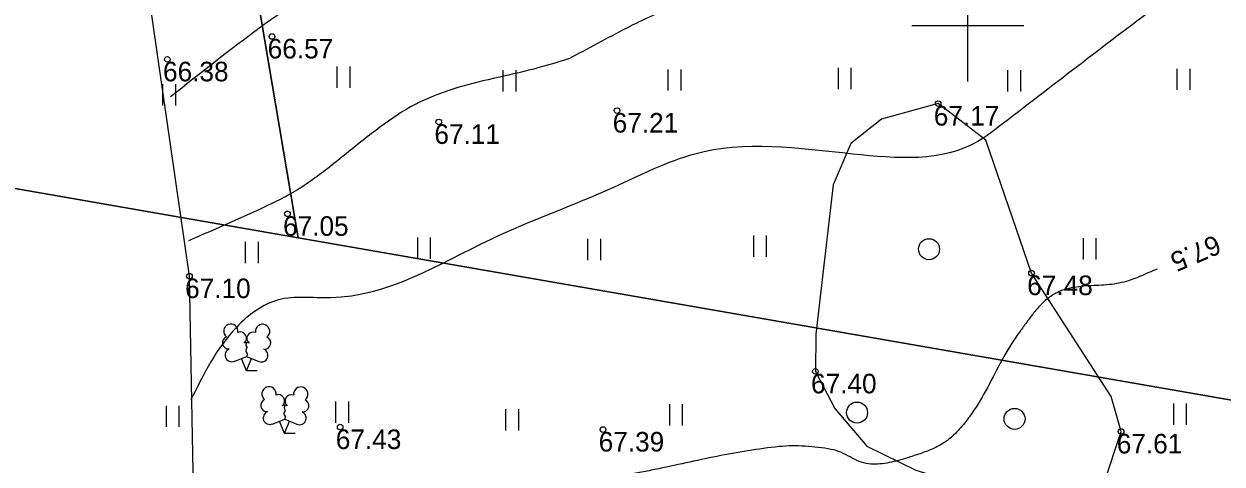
# Model space of a CAD drawing. Extents: x 642676 to 643174, y 6457928 to 6458389.
# Drawn here: x 642866.27 to 642909.09, y 6458134.33 to 6458150.05 of the extents above; entities that cross this region are included whole.
import ezdxf

# ---------------------------------------------------------------- set-up
doc = ezdxf.new("R2010")
doc.units = 0
for name, color, linetype in [('HALJASTUS', 7, 'Continuous'), ('HORISONTAAL', 7, 'Continuous'), ('KORGUS-EH2000', 7, 'Continuous'), ('MOOTPIIR', 7, 'Continuous'), ('PIIR', 7, 'Continuous'), ('PUU', 7, 'Continuous'), ('VORK', 7, 'Continuous')]:
    doc.layers.add(name, color=color, linetype=linetype)

msp = doc.modelspace()

# ---------------------------------------------------------------- linework, layer by layer
at = {"layer": 'HALJASTUS'}
for p, q in [((642877.452, 6458148.532), (642877.452, 6458147.772)), ((642877.912, 6458148.532), (642877.912, 6458147.772)), ((642883.382, 6458148.407), (642883.382, 6458147.647)), ((642883.842, 6458148.407), (642883.842, 6458147.647)), ((642889.286, 6458148.432), (642889.286, 6458147.672)), ((642889.746, 6458148.432), (642889.746, 6458147.672)), ((642895.366, 6458148.482), (642895.366, 6458147.722)), ((642895.826, 6458148.482), (642895.826, 6458147.722)), ((642901.421, 6458148.407), (642901.421, 6458147.647)), ((642901.881, 6458148.407), (642901.881, 6458147.647)), ((642907.475, 6458148.457), (642907.475, 6458147.697)), ((642907.935, 6458148.457), (642907.935, 6458147.697)), ((642871.222, 6458147.906), (642871.222, 6458147.146)), ((642871.682, 6458147.906), (642871.682, 6458147.146)), ((642880.329, 6458142.424), (642880.329, 6458141.664)), ((642880.789, 6458142.424), (642880.789, 6458141.664)), ((642886.409, 6458142.374), (642886.409, 6458141.614)), ((642886.869, 6458142.374), (642886.869, 6458141.614)), ((642892.339, 6458142.499), (642892.339, 6458141.739)), ((642892.799, 6458142.499), (642892.799, 6458141.739)), ((642904.123, 6458142.399), (642904.123, 6458141.639)), ((642904.583, 6458142.399), (642904.583, 6458141.639)), ((642874.175, 6458142.274), (642874.175, 6458141.514)), ((642874.635, 6458142.274), (642874.635, 6458141.514)), ((642871.347, 6458136.416), (642871.347, 6458135.656)), ((642871.807, 6458136.416), (642871.807, 6458135.656)), ((642877.402, 6458136.566), (642877.402, 6458135.806)), ((642877.862, 6458136.566), (642877.862, 6458135.806)), ((642889.336, 6458136.466), (642889.336, 6458135.706)), ((642889.796, 6458136.466), (642889.796, 6458135.706)), ((642907.35, 6458136.491), (642907.35, 6458135.731)), ((642907.81, 6458136.491), (642907.81, 6458135.731)), ((642883.482, 6458136.291), (642883.482, 6458135.531)), ((642883.942, 6458136.291), (642883.942, 6458135.531))]:
    msp.add_line(p, q, dxfattribs=at)
msp.add_lwpolyline([(642905.127, 6458136.742), (642902.282, 6458141.153), (642900.642, 6458145.902), (642898.943, 6458147.21), (642896.921, 6458146.656), (642895.816, 6458145.782), (642895.195, 6458144.303), (642894.569, 6458138.97), (642894.555, 6458137.643), (642895.245, 6458136.317), (642896.388, 6458134.973), (642898.147, 6458134.114), (642902.35, 6458132.837), (642903.816, 6458132.678), (642904.877, 6458133.663), (642905.483, 6458135.496)], close=True, dxfattribs=at)
for centre in [(642898.616, 6458142.008), (642896.044, 6458136.169), (642901.674, 6458135.944)]:
    msp.add_circle(centre, 0.375, dxfattribs=at)
at = {"layer": 'HORISONTAAL'}
for points in [[(642933.519, 6458169.205), (642931.684, 6458166.302), (642929.675, 6458164.267), (642924.864, 6458163.448), (642922.135, 6458162.778), (642916.778, 6458161.041), (642915.389, 6458160.519), (642913.604, 6458159.03), (642910.702, 6458155.755), (642909.139, 6458152.851), (642906.758, 6458150.692), (642901.103, 6458146.374), (642900.359, 6458145.853), (642895.895, 6458145.406), (642890.24, 6458145.406), (642887.339, 6458144.215), (642882.949, 6458142.354), (642877.219, 6458140.269), (642875.359, 6458140.195), (642873.871, 6458139.227), (642872.234, 6458136.621)], [(642871.506, 6458147.46), (642874.723, 6458149.949), (642875.308, 6458150.363), (642875.92, 6458150.741), (642876.544, 6458151.098), (642877.168, 6458151.451), (642877.541, 6458151.644), (642878.723, 6458152.045), (642880.383, 6458152.373), (642882.044, 6458152.799), (642882.842, 6458153.161), (642883.227, 6458153.399), (642883.416, 6458153.534), (642883.601, 6458153.682), (642884.006, 6458154.068), (642884.345, 6458154.484), (642884.848, 6458155.391), (642885.158, 6458156.366), (642885.253, 6458156.868), (642885.317, 6458157.373), (642885.336, 6458157.903), (642885.301, 6458158.435), (642885.144, 6458159.5), (642884.987, 6458160.564), (642884.953, 6458161.094), (642884.973, 6458161.622), (642885.118, 6458162.745), (642885.331, 6458163.862)], [(642885.733, 6458148.805), (642887.826, 6458149.919), (642888.713, 6458150.351), (642889.619, 6458150.745), (642890.528, 6458151.135), (642891.423, 6458151.557), (642893.753, 6458152.896)], [(642885.733, 6458148.805), (642884.314, 6458148.399), (642882.853, 6458148.061), (642881.421, 6458147.667), (642880.088, 6458147.09), (642878.838, 6458146.252), (642877.645, 6458145.304), (642876.434, 6458144.387), (642875.798, 6458143.984), (642875.128, 6458143.64), (642872.15, 6458142.31)], [(642906.769, 6458141.299), (642906.645, 6458141.246), (642905.832, 6458140.91), (642905.141, 6458140.751), (642904.416, 6458140.704), (642903.699, 6458140.624), (642903.356, 6458140.526), (642903.19, 6458140.454), (642903.03, 6458140.364), (642902.688, 6458140.097), (642902.401, 6458139.783), (642902.142, 6458139.444), (642901.889, 6458139.099), (642901.575, 6458138.645), (642901.294, 6458138.173), (642900.778, 6458137.203), (642900.222, 6458136.251), (642899.892, 6458135.8), (642899.708, 6458135.584), (642899.508, 6458135.376), (642899.121, 6458135.072), (642898.694, 6458134.851), (642898.24, 6458134.682), (642897.772, 6458134.532), (642897.443, 6458134.437), (642897.111, 6458134.366), (642896.781, 6458134.327), (642896.457, 6458134.334), (642896.121, 6458134.425), (642895.793, 6458134.585), (642895.462, 6458134.75), (642895.118, 6458134.855), (642894.656, 6458134.92), (642894.189, 6458134.966), (642893.721, 6458134.981), (642893.258, 6458134.954), (642892.145, 6458134.801), (642891.035, 6458134.605), (642888.818, 6458134.135), (642888.274, 6458134.028), (642887.739, 6458133.915), (642887.21, 6458133.739), (642886.948, 6458133.608), (642886.816, 6458133.53), (642886.685, 6458133.441), (642886.505, 6458133.244), (642886.455, 6458133.132), (642886.437, 6458133.019), (642886.514, 6458132.627), (642886.735, 6458132.274), (642889.141, 6458129.917), (642892.291, 6458126.79), (642892.588, 6458126.453), (642892.852, 6458126.089), (642893.321, 6458125.313), (642893.783, 6458124.53), (642894.324, 6458123.812), (642895.182, 6458122.94), (642896.078, 6458122.104), (642896.978, 6458121.272), (642897.418, 6458120.847), (642897.846, 6458120.412), (642898.376, 6458119.813), (642898.881, 6458119.187), (642899.38, 6458118.555), (642899.894, 6458117.94)], [(642929.948, 6458140.902), (642927.488, 6458138.008), (642922.507, 6458136.634), (642921.689, 6458134.623), (642921.54, 6458131.645), (642921.391, 6458126.657), (642921.54, 6458122.116), (642921.019, 6458118.319), (642920.995, 6458115.006), (642919.928, 6458112.152), (642918.49, 6458108.752), (642915.513, 6458106.072), (642913.033, 6458105.204), (642909.09, 6458105.65), (642907.13, 6458106.047), (642904.129, 6458107.735), (642901.872, 6458110.539), (642900.483, 6458111.854), (642896.466, 6458116.346), (642894.184, 6458119.771), (642891.356, 6458123.568), (642889.868, 6458125.292), (642887.115, 6458126.558), (642884.759, 6458126.682), (642882.254, 6458126.409), (642876.128, 6458126.955), (642872.346, 6458127.486)]]:
    msp.add_spline(points, degree=3, dxfattribs=at)
at = {"layer": 'KORGUS-EH2000'}
for centre in [(642875.134, 6458149.608), (642871.393, 6458148.791), (642887.465, 6458146.96), (642898.943, 6458147.21), (642881.093, 6458146.555), (642875.684, 6458143.271), (642872.182, 6458141.045), (642902.282, 6458141.153), (642894.555, 6458137.643), (642877.568, 6458135.652), (642886.965, 6458135.564), (642905.483, 6458135.496)]:
    msp.add_circle(centre, 0.1, dxfattribs=at)
at = {"layer": 'MOOTPIIR'}
msp.add_lwpolyline([(642893.857, 6458190.662), (642892.703, 6458249.544), (642899.68, 6458249.265), (642913.979, 6458247.489), (642931.506, 6458245.42), (642938.862, 6458244.524), (642944.212, 6458244.259), (642950.165, 6458243.675), (642943.475, 6458203.034), (642937.384, 6458161.064), (642934.296, 6458138.104), (642928.935, 6458094.803), (642925.504, 6458067.467), (642906.161, 6458066.41), (642874.708, 6458062.983), (642873.578, 6458066.749), (642872.182, 6458141.045), (642867.441, 6458173.895), (642867.503, 6458179.625), (642874.326, 6458179.383), (642893.808, 6458177.409)], close=True, dxfattribs=at)
at = {"layer": 'PIIR'}
msp.add_lwpolyline([(642864.18, 6458212.67), (642870.24, 6458176.84), (642876.07, 6458142.41), (642860.4, 6458145.14), (642852.92, 6458189.34)], dxfattribs=at)
for points in [[(642675.97, 6458177.22), (642702.83, 6458172.54), (642729.66, 6458167.88), (642755.9, 6458163.32), (642816.23, 6458152.82), (642860.4, 6458145.14), (642876.07, 6458142.41), (642919.91, 6458134.79), (642917.59, 6458117.94), (642875.89, 6458125.19), (642830.18, 6458133.14), (642815.31, 6458135.73), (642787.2, 6458140.62), (642758.91, 6458145.54), (642732.74, 6458150.09), (642706.79, 6458154.6), (642678.64, 6458159.5)], [(642870.24, 6458176.84), (642897.46, 6458173.1), (642924.66, 6458169.35), (642919.91, 6458134.79), (642876.07, 6458142.41)]]:
    msp.add_lwpolyline(points, close=True, dxfattribs=at)
at = {"layer": 'PUU'}
for p, q in [((642873.777, 6458137.999), (642874.222, 6458138.174)), ((642874.217, 6458137.664), (642874.042, 6458138.104)), ((642874.217, 6458137.664), (642874.397, 6458138.104)), ((642874.222, 6458138.174), (642874.662, 6458137.994)), ((642874.597, 6458137.664), (642874.217, 6458137.664)), ((642875.141, 6458135.759), (642875.586, 6458135.934)), ((642875.586, 6458135.934), (642876.026, 6458135.754)), ((642875.581, 6458135.424), (642875.406, 6458135.864)), ((642875.581, 6458135.424), (642875.761, 6458135.864)), ((642875.961, 6458135.424), (642875.581, 6458135.424))]:
    msp.add_line(p, q, dxfattribs=at)
for points in [[(642874.222, 6458138.669), (642874.202, 6458138.594), (642874.202, 6458138.574), (642874.212, 6458138.544), (642874.232, 6458138.509), (642874.237, 6458138.489), (642874.222, 6458138.454), (642874.197, 6458138.404), (642874.192, 6458138.379), (642874.197, 6458138.364), (642874.207, 6458138.334), (642874.242, 6458138.274), (642874.247, 6458138.254), (642874.242, 6458138.234), (642874.227, 6458138.199), (642874.222, 6458138.174)], [(642875.586, 6458136.429), (642875.566, 6458136.354), (642875.566, 6458136.334), (642875.576, 6458136.304), (642875.596, 6458136.269), (642875.601, 6458136.249), (642875.586, 6458136.214), (642875.561, 6458136.164), (642875.556, 6458136.139), (642875.561, 6458136.124), (642875.571, 6458136.094), (642875.606, 6458136.034), (642875.611, 6458136.014), (642875.606, 6458135.994), (642875.591, 6458135.959), (642875.586, 6458135.934)]]:
    msp.add_lwpolyline(points, dxfattribs=at)
for centre, radius, start, end in [((642873.66, 6458139.079), 0.256, 350.4856, 111.5002), ((642873.66, 6458139.079), 0.256, 111.5027, 232.5173), ((642873.995, 6458138.828), 0.224, 308.5041, 111.5725), ((642874.458, 6458138.823), 0.225, 67.7016, 230.5126), ((642874.796, 6458139.07), 0.256, 67.6168, 188.6314), ((642874.796, 6458139.07), 0.256, 306.5997, 67.6143), ((642873.586, 6458138.667), 0.224, 111.4304, 274.4987), ((642874.221, 6458138.432), 0.237, 66.7655, 111.5015), ((642874.863, 6458138.657), 0.224, 264.6183, 67.6866), ((642873.691, 6458138.223), 0.237, 111.5014, 291.5004), ((642874.752, 6458138.215), 0.237, 247.6166, 67.6155), ((642875.024, 6458136.839), 0.256, 111.5027, 232.5173), ((642875.024, 6458136.839), 0.256, 350.4856, 111.5002), ((642875.359, 6458136.588), 0.224, 308.5041, 111.5725), ((642875.822, 6458136.584), 0.225, 67.7016, 230.5126), ((642876.16, 6458136.83), 0.256, 67.6168, 188.6314), ((642876.16, 6458136.83), 0.256, 306.5997, 67.6143), ((642874.95, 6458136.427), 0.224, 111.4304, 274.4987), ((642875.585, 6458136.192), 0.237, 66.7655, 111.5015), ((642876.227, 6458136.417), 0.224, 264.6183, 67.6866), ((642875.055, 6458135.983), 0.237, 111.5014, 291.5004), ((642876.116, 6458135.975), 0.237, 247.6166, 67.6155)]:
    msp.add_arc(centre, radius, start, end, dxfattribs=at)
at = {"layer": 'VORK'}
for p, q in [((642900, 6458148), (642900, 6458152)), ((642898, 6458150), (642902, 6458150))]:
    msp.add_line(p, q, dxfattribs=at)

# ---------------------------------------------------------------- texts
at = {"layer": 'HORISONTAAL'}
msp.add_text('67.5', height=0.7, rotation=203.2685, dxfattribs=at).set_placement((642908.85, 6458142.541))
at = {"layer": 'KORGUS-EH2000'}
for s, p in [('66.57', (642874.979, 6458148.822)), ('66.38', (642871.238, 6458148.005)), ('67.17', (642898.788, 6458146.424)), ('67.21', (642887.31, 6458146.174)), ('67.11', (642880.938, 6458145.769)), ('67.05', (642875.529, 6458142.485)), ('67.48', (642902.127, 6458140.367)), ('67.10', (642872.027, 6458140.259)), ('67.40', (642894.4, 6458136.857)), ('67.43', (642877.413, 6458134.866)), ('67.39', (642886.81, 6458134.778)), ('67.61', (642905.328, 6458134.71))]:
    msp.add_text(s, height=0.7, dxfattribs=at).set_placement(p)

doc.saveas('drawing.dxf')
